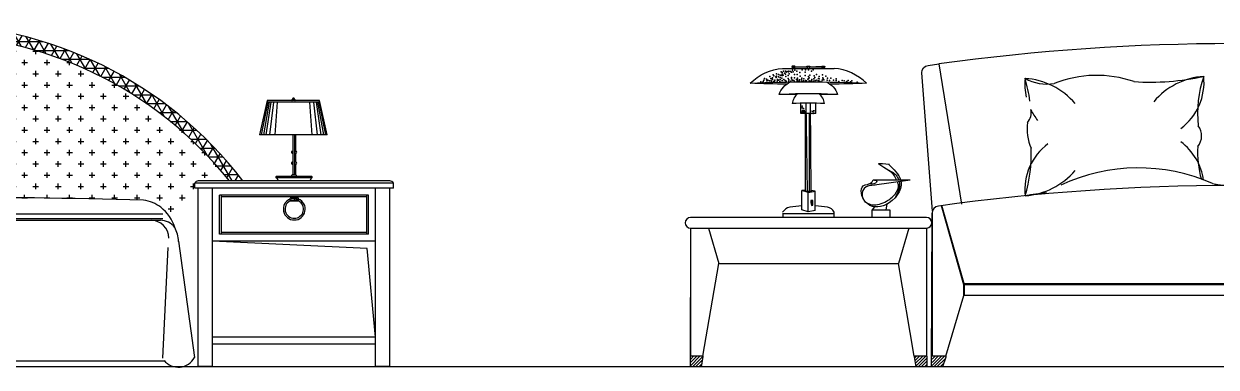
# Model space of a CAD drawing. Header units: inches. Extents: x 15.4 to 57.9, y 9.9 to 34.7.
# Drawn here: x 26.455 to 29.816, y 26.037 to 27.005 of the extents above; entities that cross this region are included whole.
import ezdxf

# ---------------------------------------------------------------- set-up
doc = ezdxf.new("R2010")
doc.units = ezdxf.units.IN
doc.header["$MEASUREMENT"] = 0
for name, color, linetype in [('02', 2, 'Continuous'), ('1', 1, 'Continuous'), ('8', 8, 'Continuous')]:
    doc.layers.add(name, color=color, linetype=linetype)
pattern_1 = [(45, (36.727062, 16.173606), (-0.0044194174, 0.0044194174), [])]

msp = doc.modelspace()

# ---------------------------------------------------------------- hatches: boundary and pattern name
at = {"layer": '8'}
h = msp.add_hatch(dxfattribs=at)
h.set_pattern_fill('NET3', color=256, scale=0.2, style=0)
h.set_pattern_definition([(0, (24.780068, 26.979644), (0, 0.025), []), (60, (24.780068, 26.979644), (-0.02165064, 0.0125), []), (120, (24.780068, 26.979644), (-0.02165064, -0.0125), [])])
h.paths.add_polyline_path([(25.28, 26.5619), (25.3181, 26.5619, -0.480944), (27.034, 26.5619), (27.0721, 26.5619, 0.493984)])
h = msp.add_hatch(dxfattribs=at)
h.set_pattern_fill('CROSS', color=256, scale=0.005, style=0)
h.set_pattern_definition([(0, (31.655467, 4.543617), (0.03175, 0.03175), [0.015875, -0.047625]), (90, (31.663404, 4.53568), (-0.03175, 0.03175), [0.015875, -0.047625])])
h.paths.add_polyline_path([(25.3181, 26.5619), (25.423, 26.5619, -0.276984), (25.4334, 26.5559), (25.4334, 26.5419), (25.4805, 26.4081, -0.31147), (25.5629, 26.5045, -0.015043), (26.7916, 26.5077, -0.125479), (26.8411, 26.4876, -0.147317), (26.88, 26.4307), (26.9363, 26.5419), (26.9363, 26.5559, -0.208968), (26.9463, 26.5619), (27.034, 26.5619, 0.480944)])
h = msp.add_hatch(dxfattribs=at)
h.set_pattern_fill('ANSI31', color=256, scale=0.05, style=0)
h.set_pattern_definition(pattern_1)
h.paths.add_polyline_path([(28.3328, 26.0389), (28.3648, 26.0389), (28.3696, 26.0665, 0.465152), (28.3676, 26.0689), (28.3348, 26.0689, 0.414214), (28.3328, 26.0669)])
h.paths.add_polyline_path([(29.0011, 26.0389), (29.0011, 26.0664, 0.414214), (28.9991, 26.0684), (28.9663, 26.0684, 0.465152), (28.9644, 26.0661), (28.9691, 26.0389)])
h = msp.add_hatch(dxfattribs=at)
h.set_pattern_fill('ANSI31', color=256, scale=0.05, style=0)
h.set_pattern_definition(pattern_1)
h.paths.add_polyline_path([(29.0537, 26.0685, 0.154408), (29.0525, 26.0689), (29.0148, 26.0689), (29.0148, 26.0389), (29.0448, 26.0389)])
h.paths.add_polyline_path([(30.7148, 26.0669, 0.414214), (30.7128, 26.0689), (30.6751, 26.0689, 0.516636), (30.6732, 26.0662), (30.6827, 26.0389), (30.7148, 26.0389)])

# ---------------------------------------------------------------- linework, layer by layer
at = {"layer": '02'}
for p, q in [((28.6196, 26.8824), (28.6288, 26.8824)), ((28.712, 26.8844), (28.6615, 26.8824)), ((28.7105, 26.8813), (28.7056, 26.8813)), ((27.2176, 26.7936), (27.2115, 26.7936)), ((27.2145, 26.7967), (27.2145, 26.7881)), ((27.1407, 26.7881), (27.1192, 26.6914)), ((27.1428, 26.784), (27.1238, 26.6914)), ((27.1461, 26.784), (27.1297, 26.6914)), ((27.1504, 26.784), (27.1367, 26.6914)), ((27.2889, 26.784), (27.1398, 26.784)), ((27.288, 26.7881), (27.1407, 26.7881)), ((27.158, 26.784), (27.1474, 26.6914)), ((27.169, 26.784), (27.1619, 26.6914)), ((27.2598, 26.784), (27.2668, 26.6914)), ((27.2707, 26.784), (27.2813, 26.6914)), ((27.2783, 26.784), (27.2921, 26.6914)), ((27.2826, 26.784), (27.2991, 26.6914)), ((27.2859, 26.784), (27.305, 26.6914)), ((27.3095, 26.6914), (27.288, 26.7881)), ((28.6451, 26.7519), (28.6451, 26.7807)), ((28.6633, 26.5327), (28.6601, 26.781)), ((28.6738, 26.5331), (28.6718, 26.781)), ((28.687, 26.7519), (28.687, 26.7807)), ((28.687, 26.7519), (28.6451, 26.7519)), ((28.6583, 26.5333), (28.6583, 26.7519)), ((28.6689, 26.5326), (28.6689, 26.7519)), ((27.3095, 26.6914), (27.1192, 26.6914)), ((27.2142, 26.5788), (27.2142, 26.6914)), ((27.2183, 26.5788), (27.2183, 26.6914)), ((27.2214, 26.6452), (27.2214, 26.6914)), ((27.2142, 26.6452), (27.2111, 26.6452)), ((27.2142, 26.64), (27.2111, 26.64)), ((27.2214, 26.6452), (27.2183, 26.6452)), ((27.2214, 26.64), (27.2183, 26.64)), ((27.2214, 26.6143), (27.2214, 26.64)), ((27.2142, 26.6143), (27.2111, 26.6143)), ((27.2142, 26.6092), (27.2111, 26.6092)), ((27.2214, 26.6143), (27.2183, 26.6143)), ((27.2214, 26.6092), (27.2183, 26.6092)), ((27.2214, 26.5788), (27.2214, 26.6092)), ((27.4963, 26.5559), (26.9363, 26.5559)), ((26.9363, 26.5419), (26.9363, 26.5559)), ((27.4863, 26.5619), (26.9463, 26.5619)), ((27.2651, 26.5747), (27.1667, 26.5747)), ((27.2651, 26.5706), (27.1674, 26.5706)), ((27.1674, 26.5706), (27.1715, 26.5619)), ((27.2086, 26.5747), (27.2086, 26.5753)), ((27.2214, 26.5788), (27.2111, 26.5788)), ((27.224, 26.5747), (27.224, 26.5753)), ((27.2651, 26.5706), (27.261, 26.5619)), ((27.4963, 26.5419), (27.4963, 26.5559)), ((28.8487, 26.5651), (28.9529, 26.5651)), ((28.9529, 26.564), (28.853, 26.5502)), ((27.4963, 26.5419), (26.9363, 26.5419)), ((26.9463, 26.0389), (26.9463, 26.5419)), ((26.9863, 26.0389), (26.9863, 26.5419)), ((27.0063, 26.4119), (27.0063, 26.5219)), ((27.4263, 26.5219), (27.0063, 26.5219)), ((27.0113, 26.4119), (27.0113, 26.5219)), ((27.4213, 26.4119), (27.4213, 26.5219)), ((27.4263, 26.4119), (27.4263, 26.5219)), ((27.4463, 26.0389), (27.4463, 26.5419)), ((27.4863, 26.0389), (27.4863, 26.5419)), ((28.6583, 26.5358), (28.6473, 26.5348)), ((28.6657, 26.5296), (28.6473, 26.5348)), ((28.6473, 26.4808), (28.6473, 26.5348)), ((28.6657, 26.5296), (28.6857, 26.5332)), ((28.6657, 26.4746), (28.6657, 26.5296)), ((28.6857, 26.5332), (28.6738, 26.5352)), ((28.6857, 26.4781), (28.6857, 26.5333)), ((27.4213, 26.5169), (27.0113, 26.5169)), ((27.2049, 26.5052), (27.2049, 26.5132)), ((27.2289, 26.5132), (27.2049, 26.5132)), ((27.2289, 26.5052), (27.2049, 26.5052)), ((27.2289, 26.5052), (27.2289, 26.5132)), ((28.853, 26.4886), (28.8455, 26.4801)), ((28.8859, 26.4801), (28.8881, 26.4961)), ((25.5367, 26.4694), (26.8465, 26.4694)), ((25.5367, 26.456), (26.8465, 26.456)), ((28.8455, 26.4801), (28.8955, 26.4801)), ((28.8455, 26.4589), (28.8455, 26.4801)), ((28.8955, 26.4801), (28.8955, 26.4589)), ((29.0128, 26.0389), (29.0148, 26.4711)), ((25.5299, 26.451), (26.8397, 26.451)), ((28.3338, 26.4289), (28.3328, 26.0389)), ((28.3338, 26.4289), (28.9998, 26.4289)), ((28.3847, 26.4289), (28.4138, 26.3289)), ((28.9489, 26.4289), (28.9198, 26.3289)), ((26.8908, 26.3917), (26.9352, 26.064)), ((27.4463, 26.3919), (26.9863, 26.3919)), ((27.4221, 26.3719), (26.9863, 26.3919)), ((27.4263, 26.4119), (27.0063, 26.4119)), ((27.4213, 26.4169), (27.0113, 26.4169)), ((26.8604, 26.3742), (26.8452, 26.0621)), ((27.4463, 26.1219), (27.4221, 26.3719)), ((28.3689, 26.0684), (28.4138, 26.3289)), ((28.4138, 26.3289), (28.9198, 26.3289)), ((28.9648, 26.0677), (28.9198, 26.3289)), ((30.6228, 26.2719), (29.1048, 26.2719)), ((30.6228, 26.2689), (29.1048, 26.2689)), ((30.6228, 26.2389), (29.1048, 26.2389)), ((27.4463, 26.1219), (26.9863, 26.1219)), ((27.4463, 26.1019), (26.9863, 26.1019)), ((28.3348, 26.0689), (28.3676, 26.0689)), ((28.3648, 26.0389), (28.3696, 26.0665)), ((29.0148, 26.0689), (29.0525, 26.0689)), ((29.0449, 26.0389), (29.0544, 26.0662)), ((26.9863, 26.0389), (26.9463, 26.0389)), ((27.4863, 26.0389), (27.4463, 26.0389)), ((28.3328, 26.0389), (31.3948, 26.0389))]:
    msp.add_line(p, q, dxfattribs=at)
for points in [[(29.0157, 26.477), (28.9862, 26.8662, -0.40152), (29.0038, 26.8875), (29.0342, 26.8916), (29.0976, 26.496)], [(28.5025, 26.8372, -0.178639), (28.5936, 26.879), (28.7385, 26.879)], [(28.6266, 26.879), (28.6266, 26.8813, -0.204461), (28.6289, 26.8824, 0.555281), (28.6281, 26.8844), (28.6281, 26.8853), (28.6202, 26.8853), (28.6202, 26.8844, 0.555281), (28.6195, 26.8824, -0.204461), (28.6218, 26.8813), (28.6218, 26.879)], [(28.6637, 26.879), (28.6637, 26.8813, 0.204461), (28.6614, 26.8824, -0.555281), (28.6622, 26.8844), (28.6622, 26.8853), (28.67, 26.8853), (28.67, 26.8844, -0.555281), (28.6708, 26.8824, 0.204461), (28.6685, 26.8813), (28.6685, 26.879)], [(28.7056, 26.8798, 0.094811), (28.7019, 26.8828), (28.671, 26.8828)], [(28.7056, 26.879), (28.7056, 26.8813, 0.204461), (28.7034, 26.8824, -0.555282), (28.7041, 26.8844), (28.7041, 26.8853), (28.712, 26.8853), (28.712, 26.8844, -0.555282), (28.7127, 26.8824, 0.204461), (28.7105, 26.8813), (28.7105, 26.879)], [(28.6046, 26.8344, -0.005704), (28.5019, 26.8372, -0.023086), (28.8302, 26.8372, -0.005704), (28.7275, 26.8344)], [(28.6333, 26.805), (28.5835, 26.805, -0.227544), (28.6162, 26.8407, -0.227544)], [(28.7159, 26.8407, -0.227544), (28.7487, 26.805), (28.6989, 26.805)], [(30.7138, 26.0686), (30.7138, 26.4711, 0.380893), (30.6961, 26.4909, 0.069665), (29.0325, 26.4909, 0.380893), (29.0148, 26.4711), (29.0148, 26.0689)], [(28.6733, 26.5064, -0.544955), (28.6748, 26.5041, 0.064522), (28.6751, 26.4925)], [(28.6733, 26.5064), (28.6733, 26.5005, 0.108832), (28.6751, 26.4925)], [(28.6751, 26.4925), (28.6791, 26.4932, -0.055126), (28.6789, 26.5048, 0.486218), (28.6777, 26.5071), (28.6735, 26.5064)], [(28.9998, 26.0683), (28.9998, 26.4289, 0.967186), (28.9988, 26.4589), (28.3338, 26.4589, 1), (28.3338, 26.4289), (28.3338, 26.0686)], [(29.0011, 26.0384), (29.0011, 26.0664, 0.414214), (28.9991, 26.0684), (28.9663, 26.0684, 0.465152), (28.9644, 26.0661), (28.9691, 26.0384)]]:
    msp.add_lwpolyline(points, format="xyb", dxfattribs=at)
for points in [[(28.6612, 26.8828), (28.6302, 26.8828)], [(27.2049, 26.5076), (27.2066, 26.5076), (27.2066, 26.5078), (27.2071, 26.5078), (27.2071, 26.5081), (27.2073, 26.5081), (27.2073, 26.5083), (27.2081, 26.5083), (27.2081, 26.5086), (27.209, 26.5086), (27.2093, 26.5083), (27.2098, 26.5083), (27.2098, 26.5081), (27.21, 26.5081), (27.2103, 26.5078), (27.2105, 26.5078), (27.2105, 26.5076), (27.2107, 26.5076), (27.2107, 26.5073), (27.211, 26.5073), (27.2112, 26.5071), (27.2117, 26.5071), (27.2117, 26.5068), (27.2154, 26.5068), (27.2154, 26.5071), (27.2161, 26.5071), (27.2161, 26.5073), (27.2164, 26.5073), (27.2164, 26.5076), (27.2166, 26.5076), (27.2168, 26.5078), (27.2171, 26.5078), (27.2171, 26.5081), (27.2193, 26.5081)], [(27.2186, 26.509), (27.2183, 26.5093), (27.2183, 26.5095), (27.2181, 26.5095), (27.2181, 26.5098), (27.2178, 26.5098), (27.2176, 26.51), (27.2173, 26.5103), (27.2171, 26.5103), (27.2168, 26.5105), (27.2166, 26.5105), (27.2166, 26.5107), (27.2144, 26.5107), (27.2144, 26.511), (27.2139, 26.511), (27.2139, 26.5112), (27.2137, 26.5112), (27.2132, 26.5115), (27.2129, 26.5115), (27.2127, 26.5117), (27.2124, 26.5117), (27.2122, 26.512), (27.2117, 26.512), (27.2117, 26.5122), (27.2112, 26.5122), (27.2112, 26.5125), (27.2107, 26.5125), (27.2107, 26.5127), (27.2078, 26.5127)], [(27.2181, 26.5098), (27.2178, 26.5103), (27.2178, 26.5105), (27.2176, 26.5105), (27.2176, 26.511), (27.2173, 26.511), (27.2173, 26.5112), (27.2171, 26.5112), (27.2171, 26.5115), (27.2168, 26.5115), (27.2168, 26.5117), (27.2166, 26.5117), (27.2166, 26.5127), (27.2164, 26.5127), (27.2164, 26.5129), (27.2154, 26.5129)], [(27.219, 26.5086), (27.2186, 26.5086), (27.2186, 26.509)], [(27.2188, 26.5086), (27.2186, 26.5088)], [(27.2286, 26.5054), (27.2281, 26.5054), (27.2278, 26.5056), (27.2278, 26.5059), (27.2276, 26.5061), (27.2273, 26.5064), (27.2271, 26.5066), (27.2268, 26.5066), (27.2268, 26.5068), (27.2264, 26.5073), (27.2264, 26.5076), (27.2261, 26.5078), (27.2261, 26.5081), (27.2259, 26.5083), (27.2259, 26.5086), (27.2256, 26.5088), (27.2256, 26.509), (27.2254, 26.509), (27.2254, 26.5093), (27.2251, 26.5093), (27.2251, 26.5095), (27.2249, 26.5095), (27.2249, 26.5098), (27.2247, 26.5098), (27.2247, 26.51), (27.2239, 26.51), (27.2239, 26.5103), (27.2237, 26.5103), (27.2237, 26.5105), (27.2232, 26.5105), (27.2232, 26.5107), (27.2229, 26.5107), (27.2229, 26.511), (27.2227, 26.5112), (27.2225, 26.5115), (27.2222, 26.5115), (27.2222, 26.5117), (27.2212, 26.5117), (27.2212, 26.512), (27.2207, 26.512), (27.2207, 26.5122), (27.2203, 26.5122), (27.2203, 26.5125), (27.2198, 26.5125), (27.2198, 26.5127), (27.2195, 26.5127), (27.2195, 26.5129), (27.219, 26.5129)], [(27.2203, 26.5076), (27.2195, 26.5076), (27.2195, 26.5078), (27.2193, 26.5081)], [(27.2278, 26.5054), (27.2276, 26.5054), (27.2261, 26.5056), (27.2247, 26.5059), (27.2232, 26.5064), (27.2217, 26.5066), (27.2212, 26.5068), (27.221, 26.5071), (27.2205, 26.5071), (27.2205, 26.5073), (27.22, 26.5073), (27.22, 26.5078)], [(28.6791, 26.5053), (28.675, 26.5046)], [(29.0537, 26.0685), (29.1048, 26.2389), (29.1048, 26.2689), (29.041, 26.4919)], [(29.1058, 26.2387), (29.1058, 26.269), (29.042, 26.4922)], [(28.5936, 26.4704), (28.7385, 26.4704)], [(28.5941, 26.4704), (28.5941, 26.4589)], [(28.6857, 26.4781), (28.6657, 26.4746), (28.6473, 26.4808)], [(28.7385, 26.4589), (28.7385, 26.4738)], [(25.5189, 26.0545), (26.8508, 26.0545)]]:
    msp.add_lwpolyline(points, dxfattribs=at)
for centre, radius, start, end in [((26.1761, 25.8762), 1.1283, 37.4227, 142.5773), ((26.1761, 25.8762), 1.0983, 38.6301, 141.3699), ((29.8643, 20.9073), 6.0415, 82.10309, 97.89691), ((28.6364, 26.8717), 0.0127, 119.1208, 140.2305), ((28.7267, 26.7315), 0.1479, 45.5945, 85.4316), ((29.479, 26.5361), 0.3232, 71.0183, 111.7974), ((29.6292, 27.5537), 0.7134, 266.3716, 282.2562), ((29.795, 26.6529), 0.2041, 94.0129, 139.5811), ((29.6196, 26.8399), 0.1619, 306.5711, 5.89), ((30.0784, 26.753), 0.3152, 160.8133, 186.5053), ((29.4381, 26.8344), 0.1619, 174.11, 192.9489), ((29.34, 26.965), 0.1302, 241.0908, 278.4042), ((29.2627, 26.6474), 0.2041, 40.4189, 85.9871), ((28.8636, 26.7294), 0.4309, 7.6727, 16.3954), ((27.2114, 26.7896), 0.00155, 86.2964, 273.7036), ((27.2102, 26.7979), 0.0045, 286.0073, 343.9927), ((27.2102, 26.7893), 0.0045, 24.4261, 73.9927), ((27.2189, 26.7979), 0.0045, 196.0073, 253.9927), ((27.2189, 26.7893), 0.0045, 106.0073, 155.5739), ((27.2177, 26.7896), 0.00155, 266.2964, 93.7036), ((28.6661, 25.8235), 0.9842, 85.7804, 94.2196), ((28.6645, 26.7734), 0.0445, 130.1548, 171.8287), ((28.6676, 26.7734), 0.0445, 8.1713, 49.8452), ((28.6661, 26.0223), 0.7588, 86.5578, 93.4422), ((29.2562, 26.7531), 0.0382, 316.7316, 14.6494), ((29.4381, 26.8344), 0.1619, 206.2629, 219.0596), ((29.423, 26.7085), 0.1401, 172.4632, 202.983), ((29.7292, 26.6892), 0.0456, 319.098, 37.9167), ((29.4381, 26.5365), 0.1619, 126.5711, 185.89), ((29.6196, 26.5421), 0.1619, 7.6359, 53.4289), ((30.0381, 26.6423), 0.2749, 176.4446, 196.2046), ((27.2112, 26.6426), 0.00257, 90.3894, 269.6106), ((27.2214, 26.6426), 0.00257, 270.3894, 89.6106), ((28.9152, 26.6339), 0.3793, 342.521, 3.0199), ((27.2112, 26.6118), 0.00257, 90.3894, 269.6106), ((27.2214, 26.6118), 0.00257, 270.3894, 89.6106), ((29.2627, 26.7236), 0.2041, 274.0129, 319.5811), ((29.5968, 26.0819), 0.5168, 66.1803, 115.0578), ((26.9465, 26.5502), 0.0117, 90.9892, 150.9383), ((27.1671, 26.5727), 0.00209, 80.113, 279.887), ((27.2127, 26.575), 0.00412, 111.9672, 184.022), ((27.2199, 26.575), 0.00412, 355.978, 68.0328), ((27.2655, 26.5727), 0.00209, 260.113, 99.887), ((27.4844, 26.5474), 0.0146, 35.43, 82.6425), ((29.8574, 26.7757), 0.2271, 256.796, 288.1918), ((28.6666, 26.5785), 0.0459, 259.6228, 278.9967), ((29.4775, 25.2922), 1.244, 96.4814, 99.2749), ((26.2306, 6.0916), 20.4238, 88.42608, 91.87343), ((26.7769, 26.4006), 0.1081, 53.592, 82.2001), ((26.766, 26.3945), 0.1196, 17.5836, 51.105), ((27.2169, 26.4826), 0.0308, 112.9387, 67.0613), ((27.2169, 26.4826), 0.026, 117.4987, 62.5013), ((28.618, 26.4598), 0.0281, 98.4064, 150.0209), ((28.667, 26.1942), 0.2981, 93.798, 100.2614), ((28.667, 26.1942), 0.2981, 79.7386, 86.398), ((28.7186, 26.4664), 0.0212, 20.3456, 85.9287), ((26.813, 26.401), 0.05, 0, 90), ((26.8397, 26.401), 0.05, 36.3844, 90), ((26.7941, 26.386), 0.0968, 3.3478, 27.4753), ((26.8896, 26.0894), 0.0522, 220.3986, 330.8847), ((28.3348, 26.0669), 0.002, 90, 180), ((28.3676, 26.0669), 0.002, 350.2176, 90), ((29.0148, 26.0669), 0.002, 90, 180), ((29.0525, 26.0669), 0.002, 340.71, 90)]:
    msp.add_arc(centre, radius, start, end, dxfattribs=at)
for points, knots in [([(28.9146, 26.5651), (28.9125, 26.5702), (28.9038, 26.5902), (28.8426, 26.6157), (28.8806, 26.6105), (28.8944, 26.6087)], [136.132183, 136.132183, 136.132183, 136.132183, 147.226606, 180.988529, 200.496136, 200.496136, 200.496136, 200.496136]), ([(28.887, 26.5948), (28.8969, 26.5903), (28.9114, 26.5838), (28.919, 26.5698), (28.9207, 26.5651)], [0, 0, 0, 0, 20.62058, 30.054702, 30.054702, 30.054702, 30.054702]), ([(28.9271, 26.5605), (28.9272, 26.5599), (28.9307, 26.536), (28.896, 26.486), (28.8236, 26.4854), (28.8062, 26.5535), (28.8428, 26.5516), (28.8475, 26.5624), (28.8487, 26.5651)], [38.626641, 38.626641, 38.626641, 38.626641, 39.881801, 89.959295, 127.798824, 157.940855, 174.456676, 180.055182, 180.055182, 180.055182, 180.055182]), ([(28.854, 26.5502), (28.842, 26.5494), (28.8199, 26.5478), (28.8135, 26.509), (28.8488, 26.4885), (28.8845, 26.5016), (28.9107, 26.5215), (28.9234, 26.5452), (28.9182, 26.5565), (28.9171, 26.5591)], [0, 0, 0, 0, 21.09917, 38.676394, 60.076876, 87.213349, 107.936622, 126.385163, 131.817526, 131.817526, 131.817526, 131.817526]), ([(28.9221, 26.5598), (28.9228, 26.557), (28.9247, 26.5408), (28.9174, 26.5263), (28.9105, 26.5145)], [33.559119, 33.559119, 33.559119, 33.559119, 39.068987, 64.646446, 64.646446, 64.646446, 64.646446])]:
    msp.add_open_spline(points, degree=3, knots=knots, dxfattribs=at)
msp.add_open_spline([(28.8923, 26.6087), (28.9068, 26.5948), (28.9213, 26.581), (28.9261, 26.5651)], degree=3, dxfattribs=at)
msp.add_spline([(28.8487, 26.5651), (28.8593, 26.5608), (28.8551, 26.5555), (28.837, 26.5534)], degree=3, dxfattribs=at)
for p in [(28.5574, 26.8557), (28.5668, 26.861), (28.5687, 26.8581), (28.5762, 26.8641), (28.5762, 26.8568), (28.5821, 26.8614), (28.5865, 26.8603), (28.5898, 26.8693), (28.5899, 26.8592), (28.5919, 26.8672), (28.5921, 26.8626), (28.593, 26.8589), (28.5954, 26.8603), (28.5961, 26.8714), (28.5988, 26.8659), (28.6014, 26.8714), (28.6021, 26.8626), (28.6024, 26.8557), (28.6034, 26.8683), (28.6066, 26.8703), (28.6088, 26.8592), (28.6099, 26.8692), (28.6108, 26.8714), (28.6121, 26.8637), (28.616, 26.8704), (28.6188, 26.8681), (28.621, 26.8737), (28.6233, 26.8692), (28.6266, 26.8614), (28.6277, 26.8737), (28.6338, 26.8714), (28.6349, 26.862), (28.6422, 26.867), (28.6432, 26.8568), (28.6489, 26.8748), (28.6567, 26.8681), (28.6569, 26.8589), (28.6578, 26.8748), (28.6663, 26.8557), (28.6667, 26.8748), (28.6705, 26.8599), (28.6745, 26.8715), (28.68, 26.8748), (28.682, 26.8578), (28.6893, 26.862), (28.6967, 26.8557), (28.7061, 26.861), (28.7155, 26.8568), (28.532, 26.8414), (28.5375, 26.8392), (28.5387, 26.8425), (28.5406, 26.8463), (28.5427, 26.8505), (28.5479, 26.8484), (28.5487, 26.8436), (28.552, 26.8459), (28.552, 26.8448), (28.5565, 26.8436), (28.5605, 26.8505), (28.5609, 26.8436), (28.5626, 26.84), (28.5631, 26.8492), (28.5654, 26.8525), (28.5654, 26.8481), (28.5678, 26.8421), (28.571, 26.8421), (28.572, 26.8459), (28.5743, 26.8548), (28.5754, 26.8537), (28.5783, 26.8432), (28.5787, 26.8481), (28.5815, 26.8463), (28.5821, 26.8548), (28.5856, 26.8421), (28.5865, 26.8537), (28.5865, 26.8481), (28.591, 26.8514), (28.5921, 26.8448), (28.5965, 26.8481), (28.6003, 26.8453), (28.6034, 26.8432), (28.6087, 26.8505), (28.6108, 26.8432), (28.611, 26.847), (28.6171, 26.8432), (28.6181, 26.8495), (28.6188, 26.8537), (28.621, 26.8459), (28.621, 26.8448), (28.6254, 26.8453), (28.6265, 26.8432), (28.6272, 26.8521), (28.6328, 26.8474), (28.6349, 26.8432), (28.6351, 26.8469), (28.6359, 26.8515), (28.6391, 26.8432), (28.6411, 26.847), (28.6411, 26.8436), (28.6464, 26.8474), (28.6474, 26.8432), (28.6481, 26.8512), (28.6527, 26.8442), (28.6533, 26.8492), (28.6579, 26.8453), (28.6579, 26.8432), (28.6611, 26.8436), (28.6642, 26.8484), (28.6667, 26.8492), (28.6682, 26.8521), (28.6684, 26.8442), (28.6708, 26.8434), (28.6751, 26.8443), (28.676, 26.8478), (28.6809, 26.8432), (28.6812, 26.8492), (28.6845, 26.8537), (28.6856, 26.8451), (28.6904, 26.8463), (28.6943, 26.8504), (28.6943, 26.8443), (28.6967, 26.8492), (28.6977, 26.8432), (28.7019, 26.8411), (28.7047, 26.846), (28.7068, 26.8525), (28.7079, 26.8492), (28.7101, 26.847), (28.719, 26.8459), (28.7201, 26.8514), (28.7257, 26.8448), (28.729, 26.8514), (28.7368, 26.8459), (28.7446, 26.8492), (28.7446, 26.8448), (28.7524, 26.8425), (28.7613, 26.8448), (28.7669, 26.8436), (28.7731, 26.84), (28.7747, 26.8425), (28.7783, 26.8453), (28.7846, 26.8411), (28.7888, 26.8442), (28.8035, 26.84), (28.6482, 26.7566), (28.6485, 26.7729), (28.6485, 26.7677), (28.6495, 26.7604), (28.6527, 26.7656), (28.6537, 26.7583), (28.6537, 26.7552), (28.6547, 26.7604), (28.6558, 26.7562), (28.6733, 26.7586), (28.6786, 26.7572), (28.6803, 26.7596), (28.685, 26.7596), (28.6482, 26.7536), (28.6555, 26.7539), (28.6733, 26.7519), (28.6793, 26.7522), (28.6806, 26.7529), (28.685, 26.7526), (28.6545, 26.5348), (28.6551, 26.5344), (28.6739, 26.5333), (28.675, 26.5342)]:
    msp.add_point(p, dxfattribs=at)
at = {"layer": '1'}
msp.add_line((15.7844, 26.0389), (36.0806, 26.0389), dxfattribs=at)

doc.saveas('drawing.dxf')
